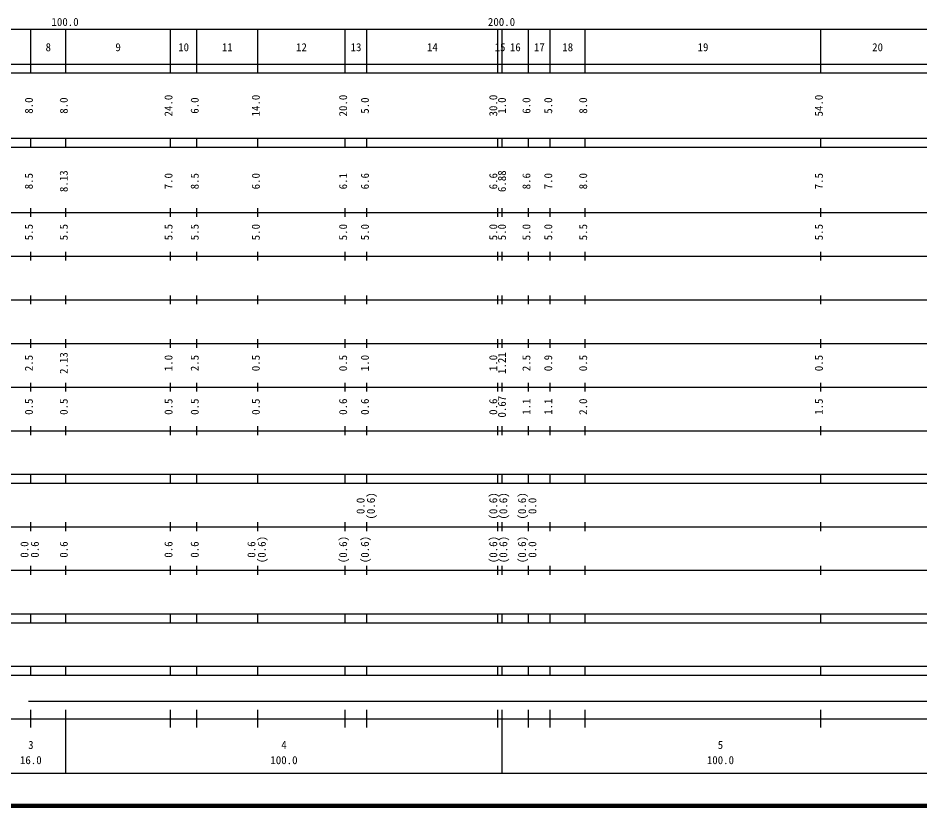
# Model space of a CAD drawing. Units: millimetres on the paper. Extents: x 40 to 680, y 20 to 380.
# Drawn here: x 157.1 to 363.7, y 20 to 200.6 of the extents above; entities that cross this region are included whole.
import ezdxf
from ezdxf.enums import TextEntityAlignment as Align

# ---------------------------------------------------------------- set-up
doc = ezdxf.new("R2010")
doc.units = ezdxf.units.MM
doc.layers.add('M-TTL', color=2, linetype='Continuous', lineweight=140)
doc.layers.add('M-TTL-BAND', color=7, linetype='Continuous', lineweight=25)
doc.styles.add('ＭＳ ゴシック', font='')
doc.styles.get('ＭＳ ゴシック').set_extended_font_data('MS Gothic')

msp = doc.modelspace()

# ---------------------------------------------------------------- linework, layer by layer
at = {"layer": 'M-TTL'}
msp.add_line((40, 20), (680, 20), dxfattribs=at)
at = {"layer": 'M-TTL-BAND'}
for p, q in [((68, 198), (579, 198)), ((160, 188), (160, 198)), ((168, 188), (168, 198)), ((192, 188), (192, 198)), ((198, 188), (198, 198)), ((212, 188), (212, 198)), ((232, 188), (232, 198)), ((237, 188), (237, 198)), ((267, 188), (267, 198)), ((268, 188), (268, 198)), ((274, 188), (274, 198)), ((279, 188), (279, 198)), ((287, 188), (287, 198)), ((341, 188), (341, 198)), ((40, 190), (579, 190)), ((40, 188), (579, 188)), ((40, 173), (579, 173)), ((160, 171), (160, 173)), ((168, 171), (168, 173)), ((192, 171), (192, 173)), ((198, 171), (198, 173)), ((212, 171), (212, 173)), ((232, 171), (232, 173)), ((237, 171), (237, 173)), ((267, 171), (267, 173)), ((268, 171), (268, 173)), ((274, 171), (274, 173)), ((279, 171), (279, 173)), ((287, 171), (287, 173)), ((341, 171), (341, 173)), ((40, 171), (579, 171)), ((40, 156), (579, 156)), ((160, 155), (160, 157)), ((168, 155), (168, 157)), ((192, 155), (192, 157)), ((198, 155), (198, 157)), ((212, 155), (212, 157)), ((232, 155), (232, 157)), ((237, 155), (237, 157)), ((267, 155), (267, 157)), ((268, 155), (268, 157)), ((274, 155), (274, 157)), ((279, 155), (279, 157)), ((287, 155), (287, 157)), ((341, 155), (341, 157)), ((160, 145), (160, 147)), ((168, 145), (168, 147)), ((192, 145), (192, 147)), ((198, 145), (198, 147)), ((212, 145), (212, 147)), ((232, 145), (232, 147)), ((237, 145), (237, 147)), ((267, 145), (267, 147)), ((268, 145), (268, 147)), ((274, 145), (274, 147)), ((279, 145), (279, 147)), ((287, 145), (287, 147)), ((341, 145), (341, 147)), ((46, 146), (579, 146)), ((160, 135), (160, 137)), ((168, 135), (168, 137)), ((192, 135), (192, 137)), ((198, 135), (198, 137)), ((212, 135), (212, 137)), ((232, 135), (232, 137)), ((237, 135), (237, 137)), ((267, 135), (267, 137)), ((268, 135), (268, 137)), ((274, 135), (274, 137)), ((279, 135), (279, 137)), ((287, 135), (287, 137)), ((341, 135), (341, 137)), ((52, 136), (579, 136)), ((160, 125), (160, 127)), ((168, 125), (168, 127)), ((192, 125), (192, 127)), ((198, 125), (198, 127)), ((212, 125), (212, 127)), ((232, 125), (232, 127)), ((237, 125), (237, 127)), ((267, 125), (267, 127)), ((268, 125), (268, 127)), ((274, 125), (274, 127)), ((279, 125), (279, 127)), ((287, 125), (287, 127)), ((341, 125), (341, 127)), ((46, 126), (579, 126)), ((52, 116), (579, 116)), ((160, 115), (160, 117)), ((168, 115), (168, 117)), ((192, 115), (192, 117)), ((198, 115), (198, 117)), ((212, 115), (212, 117)), ((232, 115), (232, 117)), ((237, 115), (237, 117)), ((267, 115), (267, 117)), ((268, 115), (268, 117)), ((274, 115), (274, 117)), ((279, 115), (279, 117)), ((287, 115), (287, 117)), ((341, 115), (341, 117)), ((46, 106), (579, 106)), ((160, 105), (160, 107)), ((168, 105), (168, 107)), ((192, 105), (192, 107)), ((198, 105), (198, 107)), ((212, 105), (212, 107)), ((232, 105), (232, 107)), ((237, 105), (237, 107)), ((267, 105), (267, 107)), ((268, 105), (268, 107)), ((274, 105), (274, 107)), ((279, 105), (279, 107)), ((287, 105), (287, 107)), ((341, 105), (341, 107)), ((40, 96), (579, 96)), ((160, 94), (160, 96)), ((168, 94), (168, 96)), ((192, 94), (192, 96)), ((198, 94), (198, 96)), ((212, 94), (212, 96)), ((232, 94), (232, 96)), ((237, 94), (237, 96)), ((267, 94), (267, 96)), ((268, 94), (268, 96)), ((274, 94), (274, 96)), ((279, 94), (279, 96)), ((287, 94), (287, 96)), ((341, 94), (341, 96)), ((40, 94), (579, 94)), ((160, 83), (160, 85)), ((168, 83), (168, 85)), ((192, 83), (192, 85)), ((198, 83), (198, 85)), ((212, 83), (212, 85)), ((232, 83), (232, 85)), ((237, 83), (237, 85)), ((267, 83), (267, 85)), ((268, 83), (268, 85)), ((274, 83), (274, 85)), ((279, 83), (279, 85)), ((287, 83), (287, 85)), ((341, 83), (341, 85)), ((49, 84), (579, 84)), ((160, 73), (160, 75)), ((168, 73), (168, 75)), ((192, 73), (192, 75)), ((198, 73), (198, 75)), ((212, 73), (212, 75)), ((232, 73), (232, 75)), ((237, 73), (237, 75)), ((267, 73), (267, 75)), ((268, 73), (268, 75)), ((274, 73), (274, 75)), ((279, 73), (279, 75)), ((287, 73), (287, 75)), ((341, 73), (341, 75)), ((40, 74), (579, 74)), ((40, 64), (579, 64)), ((40, 62), (579, 62)), ((160, 62), (160, 64)), ((168, 62), (168, 64)), ((192, 62), (192, 64)), ((198, 62), (198, 64)), ((212, 62), (212, 64)), ((232, 62), (232, 64)), ((237, 62), (237, 64)), ((267, 62), (267, 64)), ((268, 62), (268, 64)), ((274, 62), (274, 64)), ((279, 62), (279, 64)), ((287, 62), (287, 64)), ((341, 62), (341, 64)), ((40, 52), (579, 52)), ((160, 50), (160, 52)), ((168, 50), (168, 52)), ((192, 50), (192, 52)), ((198, 50), (198, 52)), ((212, 50), (212, 52)), ((232, 50), (232, 52)), ((237, 50), (237, 52)), ((267, 50), (267, 52)), ((268, 50), (268, 52)), ((274, 50), (274, 52)), ((279, 50), (279, 52)), ((287, 50), (287, 52)), ((341, 50), (341, 52)), ((40, 50), (579, 50)), ((159.5, 44), (575, 44)), ((160, 38), (160, 42)), ((168, 27.5), (168, 42)), ((192, 38), (192, 42)), ((198, 38), (198, 42)), ((212, 38), (212, 42)), ((232, 38), (232, 42)), ((237, 38), (237, 42)), ((267, 38), (267, 42)), ((268, 27.5), (268, 42)), ((274, 38), (274, 42)), ((279, 38), (279, 42)), ((287, 38), (287, 42)), ((341, 38), (341, 42)), ((40, 40), (579, 40)), ((68, 27.5), (579, 27.5))]:
    msp.add_line(p, q, dxfattribs=at)

# ---------------------------------------------------------------- texts
at = {"layer": 'M-TTL-BAND', "style": 'ＭＳ ゴシック'}
for s, p in [('100.0', (164.719, 198.195)), ('200.0', (264.719, 198.195)), ('8', (163.375, 192.405)), ('9', (179.375, 192.405)), ('10', (193.75, 192.405)), ('11', (203.75, 192.405)), ('12', (220.75, 192.405)), ('13', (233.25, 192.405)), ('14', (250.75, 192.405)), ('15', (266.25, 192.405)), ('16', (269.75, 192.405)), ('17', (275.25, 192.405)), ('18', (281.75, 192.405)), ('19', (312.75, 192.405)), ('20', (352.75, 192.405)), ('3', (159.375, 32.523)), ('4', (217.375, 32.523)), ('5', (317.375, 32.523)), ('16.0', (157.5, 29.033)), ('100.0', (214.875, 29.033)), ('100.0', (314.875, 29.033))]:
    msp.add_text(s, height=1.833, dxfattribs=at).set_placement(p, align=Align.BOTTOM_LEFT)
for s, p in [('8.0', (161, 178.625)), ('8.0', (169, 178.625)), ('24.0', (193, 178)), ('6.0', (199, 178.625)), ('14.0', (213, 178)), ('20.0', (233, 178)), ('5.0', (238, 178.625)), ('30.0', (267.4, 178)), ('1.0', (269.4, 178.625)), ('6.0', (275, 178.625)), ('5.0', (280, 178.625)), ('8.0', (288, 178.625)), ('54.0', (342, 178)), ('8.13', (169, 160.674)), ('6.88', (269.4, 160.674)), ('8.5', (161, 161.299)), ('7.0', (193, 161.299)), ('8.5', (199, 161.299)), ('6.0', (213, 161.299)), ('6.1', (233, 161.299)), ('6.6', (238, 161.299)), ('6.6', (267.4, 161.299)), ('8.6', (275, 161.299)), ('7.0', (280, 161.299)), ('8.0', (288, 161.299)), ('7.5', (342, 161.299)), ('5.5', (161, 149.625)), ('5.5', (169, 149.625)), ('5.5', (193, 149.625)), ('5.5', (199, 149.625)), ('5.0', (213, 149.625)), ('5.0', (233, 149.625)), ('5.0', (238, 149.625)), ('5.0', (267.4, 149.625)), ('5.0', (269.4, 149.625)), ('5.0', (275, 149.625)), ('5.0', (280, 149.625)), ('5.5', (288, 149.625)), ('5.5', (342, 149.625)), ('2.5', (161, 119.625)), ('2.13', (169, 119)), ('1.0', (193, 119.625)), ('2.5', (199, 119.625)), ('0.5', (213, 119.625)), ('0.5', (233, 119.625)), ('1.0', (238, 119.625)), ('1.0', (267.4, 119.625)), ('1.21', (269.4, 119)), ('2.5', (275, 119.625)), ('0.9', (280, 119.625)), ('0.5', (288, 119.625)), ('0.5', (342, 119.625)), ('0.67', (269.4, 109)), ('0.5', (161, 109.625)), ('0.5', (169, 109.625)), ('0.5', (193, 109.625)), ('0.5', (199, 109.625)), ('0.5', (213, 109.625)), ('0.6', (233, 109.625)), ('0.6', (238, 109.625)), ('0.6', (267.4, 109.625)), ('1.1', (275, 109.625)), ('1.1', (280, 109.625)), ('2.0', (288, 109.625)), ('1.5', (342, 109.625)), ('(0.6)', (239.37, 85.639)), ('(0.6)', (267.4, 85.639)), ('(0.6)', (269.7, 85.639)), ('(0.6)', (274, 85.639)), ('0.0', (237, 86.889)), ('0.0', (276.37, 86.889)), ('(0.6)', (214.37, 75.639)), ('(0.6)', (233, 75.639)), ('(0.6)', (238, 75.639)), ('(0.6)', (267.4, 75.639)), ('(0.6)', (269.7, 75.639)), ('(0.6)', (274, 75.639)), ('0.0', (160, 76.889)), ('0.6', (162.37, 76.889)), ('0.6', (169, 76.889)), ('0.6', (193, 76.889)), ('0.6', (199, 76.889)), ('0.6', (212, 76.889)), ('0.0', (276.37, 76.889))]:
    msp.add_text(s, height=1.833, rotation=90, dxfattribs=at).set_placement(p, align=Align.BOTTOM_LEFT)

doc.saveas('drawing.dxf')
